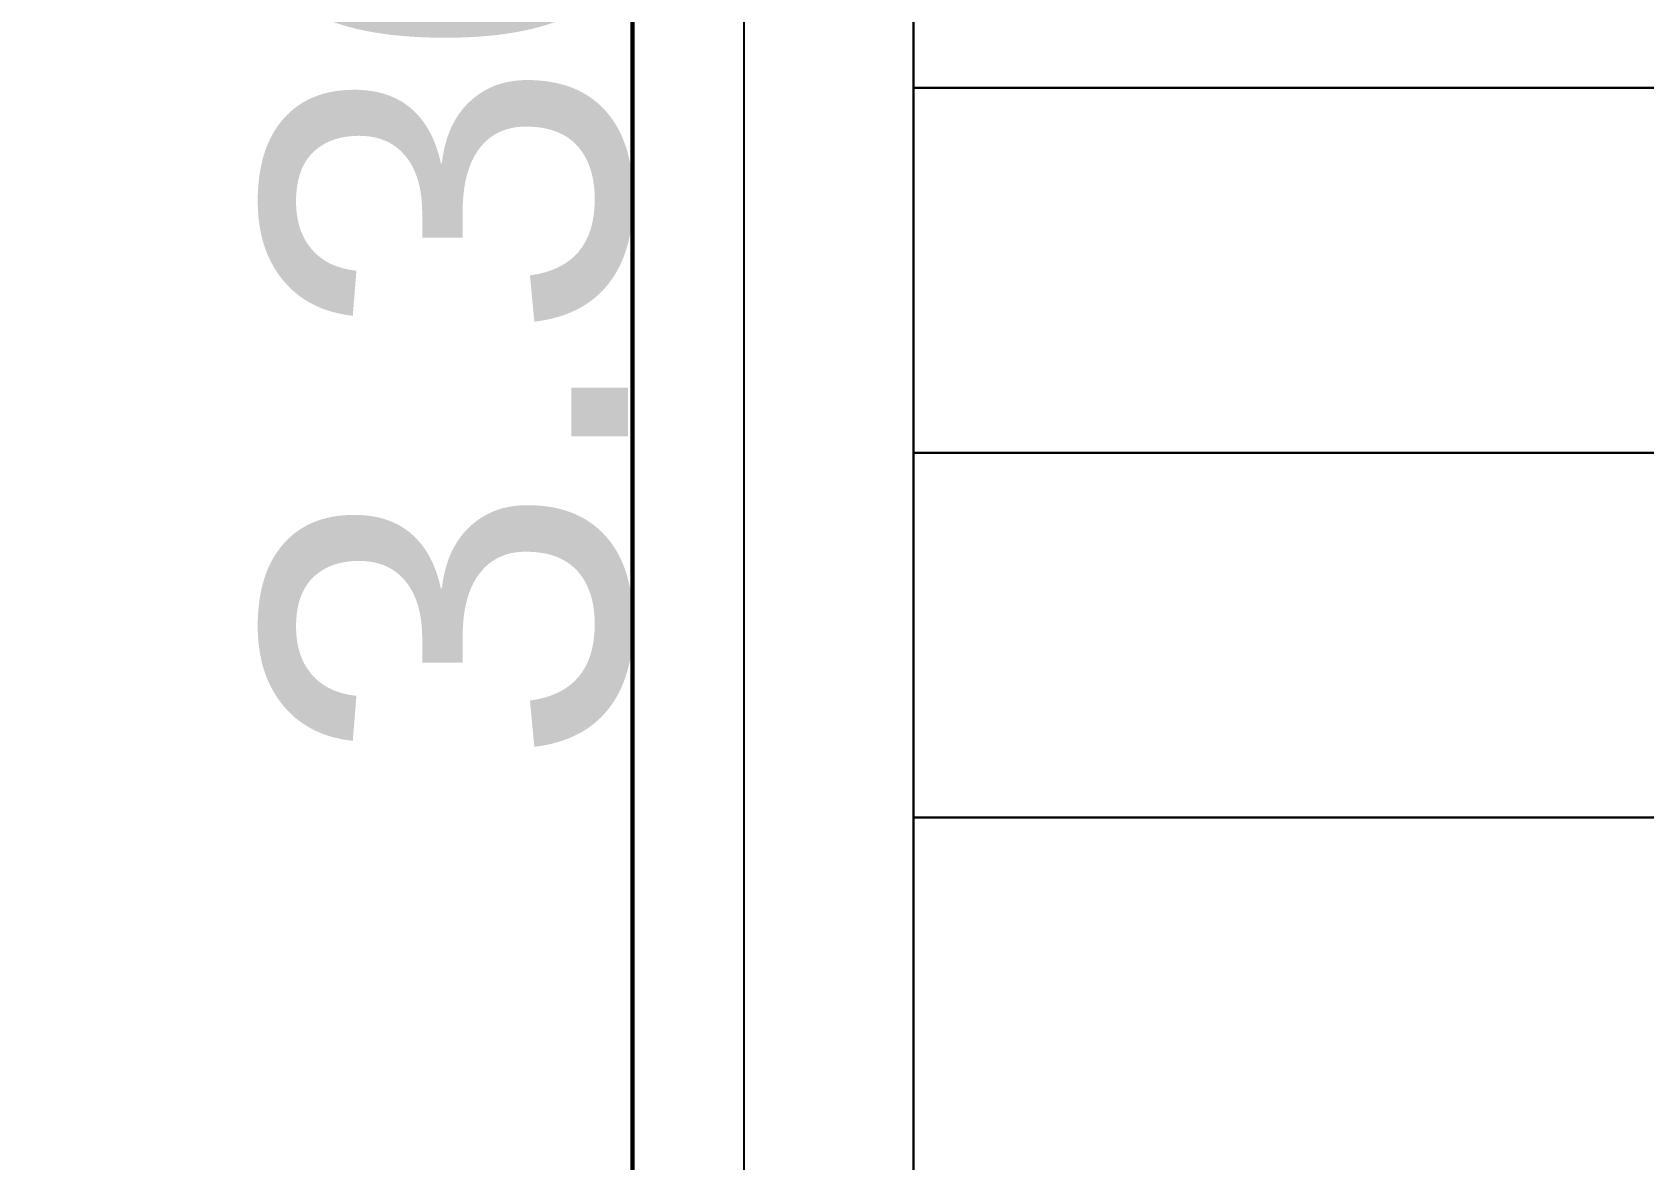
# Model space of a CAD drawing. Header units: metres. Extents: x 0 to 298, y 0 to 162.
# Drawn here: x 195.158 to 196.483, y 102.436 to 103.363 of the extents above; entities that cross this region are included whole.
import ezdxf

# ---------------------------------------------------------------- set-up
doc = ezdxf.new("R2010")
doc.units = ezdxf.units.M
doc.header["$MEASUREMENT"] = 0
doc.layers.add('BLK_1_FLR_0_CARPET_AREA', color=10, linetype='Continuous')
doc.layers.add('BLK_1_FLR_0_REGULAR_ROOM_3', color=117, linetype='Continuous')
doc.layers.add('BLK_1_FLR_0_STAIR_1', color=4, linetype='Continuous', lineweight=30)
doc.layers.add('BLK_1_FLR_0_STAIR_1_FLIGHT_1', color=4, linetype='Continuous', lineweight=30)
doc.styles.add('arial', font='arial.ttf')
doc.dimstyles.new('OPEN SPACE', dxfattribs={"dimtxt": 0.3, "dimasz": 0.23, "dimexe": 0.1875, "dimexo": 0.0625, "dimgap": 0.09, "dimtad": 3, "dimzin": 0, "dimdsep": 46, "dimtxsty": 'arial', "dimblk": 'OBLIQUE', "dimcen": 0.09, "dimse1": 1, "dimse2": 1, "dimclrd": 6, "dimclre": 6, "dimclrt": 7, "dimadec": 0, "dimazin": 0, "dimtfac": 0.5, "dimtix": 1, "dimtmove": 0, "dimatfit": 3, "dimfxl": 0, "dimtolj": 1, "dimtzin": 0, "dimarcsym": 0})

# ---------------------------------------------------------------- blocks, each defined once
blk = doc.blocks.new('_Oblique')
at = {"color": 0, "linetype": 'ByBlock', "lineweight": -2}
blk.add_line((-0.5, -0.5), (0.5, 0.5), dxfattribs=at)
blk = doc.blocks.new('*D419')
at = {"layer": 'BLK_1_FLR_0_STAIR_1_FLIGHT_1', "color": 1, "linetype": 'Continuous', "lineweight": -2}
blk.add_line((195.7431, 101.5172), (195.7431, 104.8172), dxfattribs=at)
at = {"layer": 'Defpoints', "color": 0, "linetype": 'Continuous', "lineweight": 35}
for p in [(195.7431, 104.8172), (195.8822, 104.8172), (195.8822, 101.5172)]:
    blk.add_point(p, dxfattribs=at)
at = {"layer": 'BLK_1_FLR_0_STAIR_1_FLIGHT_1', "color": 1, "linetype": 'Continuous', "lineweight": -2, "xscale": 0.23, "yscale": 0.23, "zscale": 0.23}
for p, rotation in [((195.7431, 104.8172), 90), ((195.7431, 101.5172), 270)]:
    blk.add_blockref('_Oblique', p, dxfattribs=dict(at, rotation=rotation))
at = {"layer": 'BLK_1_FLR_0_STAIR_1_FLIGHT_1', "color": 1, "linetype": 'Continuous', "insert": (195.4998, 103.1672), "char_height": 0.3, "attachment_point": 5, "rotation": 90, "style": 'arial'}
blk.add_mtext('\\A1;3.30', dxfattribs=at)

msp = doc.modelspace()

# ---------------------------------------------------------------- linework, layer by layer
at = {"ltscale": 0.25}
for p, q in [((195.65203, 106.8172), (195.65203, 98.6672)), ((195.88203, 106.8172), (195.88203, 98.6672)), ((197.88203, 103.3172), (195.88203, 103.3172)), ((197.88203, 103.0172), (195.88203, 103.0172)), ((197.88203, 102.7172), (195.88203, 102.7172))]:
    msp.add_line(p, q, dxfattribs=at)
at = {"layer": 'BLK_1_FLR_0_CARPET_AREA', "color": 15, "linetype": 'Continuous', "lineweight": 30}
msp.add_lwpolyline([(173.36408, 98.6672), (195.88203, 98.6672), (195.88224, 106.8172), (199.98203, 106.8172), (199.98203, 98.6672), (200.21203, 98.6672), (200.21203, 106.8172), (202.33203, 106.8172), (202.33203, 98.6672), (224.97038, 98.6672), (224.97106, 96.4572), (218.74083, 96.4572), (218.74083, 96.2272), (224.97108, 96.22761), (224.9716, 92.12751), (216.53083, 92.12751), (216.53083, 96.45744), (183.12038, 96.4572), (183.12038, 88.5422), (180.91038, 88.5422)], dxfattribs=at)
msp.add_lwpolyline([(188.33038, 98.8972), (195.65038, 98.8972), (195.65038, 106.8172), (188.33038, 106.8172)], close=True, dxfattribs=at)
at = {"layer": 'BLK_1_FLR_0_REGULAR_ROOM_3', "color": 3, "lineweight": 30}
msp.add_lwpolyline([(188.33038, 98.8972), (195.65038, 98.8972), (195.65038, 106.8172), (188.33038, 106.8172)], close=True, dxfattribs=at)
at = {"layer": 'BLK_1_FLR_0_STAIR_1', "color": 1, "linetype": 'Continuous'}
msp.add_lwpolyline([(195.88224, 106.8172), (195.88224, 101.5172), (199.98224, 101.5172), (199.98224, 106.8172)], close=True, dxfattribs=at)
at = {"layer": 'BLK_1_FLR_0_STAIR_1_FLIGHT_1', "color": 7}
for p, q in [((195.8821, 103.3172), (197.8821, 103.3172)), ((195.8821, 103.0172), (197.8821, 103.0172)), ((195.88238, 102.7172), (197.88238, 102.7172))]:
    msp.add_line(p, q, dxfattribs=at)
msp.add_lwpolyline([(197.88224, 101.5172), (197.88224, 104.8172), (195.88224, 104.8172), (195.88224, 101.5172)], close=True, dxfattribs=at)

# ---------------------------------------------------------------- dimensions: what is measured, and where the dimension line sits
at = {"layer": 'BLK_1_FLR_0_STAIR_1_FLIGHT_1', "color": 1, "linetype": 'Continuous'}
dim = msp.add_linear_dim(base=(195.74307, 104.8172), p1=(195.88224, 101.5172), p2=(195.88224, 104.8172), angle=270, dimstyle='OPEN SPACE', override={"dimpost": '\\X', "dimclrd": 1, "dimclrt": 1}, dxfattribs=at)
dim.commit()
dim.dimension.update_dxf_attribs({"geometry": '*D419', "text_midpoint": (195.4998, 103.1672)})

doc.saveas('drawing.dxf')
